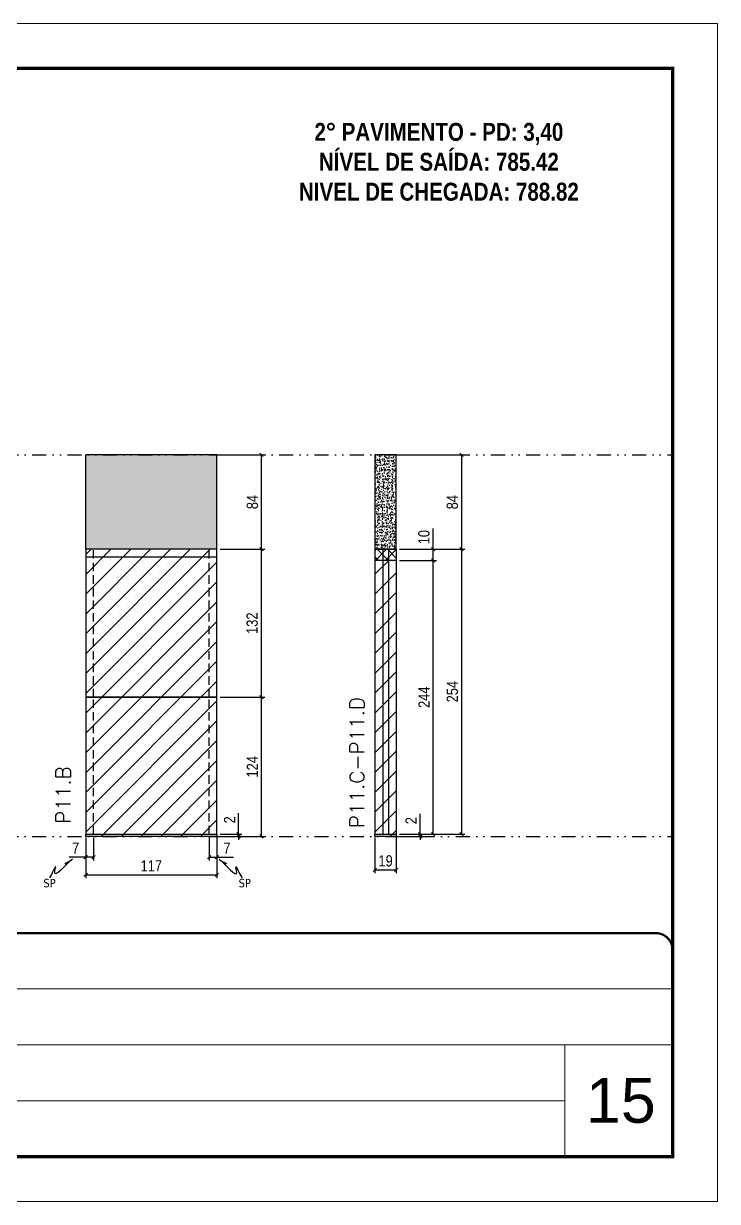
# Model space of a CAD drawing. Extents: x 2201 to 8455, y 252 to 7045.
# Drawn here: x 6251 to 6870, y 2549 to 3599 of the extents above; entities that cross this region are included whole.
import ezdxf

# ---------------------------------------------------------------- set-up
doc = ezdxf.new("R2010")
doc.units = 0
for name, pattern in [('CONTINUO', [0]), ('DASHED', [0.75, 0.5, -0.25]), ('DIVIDE2', [0.625, 0.25, -0.125, 0, -0.125, 0, -0.125]), ('HIDDEN', [0.375, 0.25, -0.125])]:
    doc.linetypes.add(name, pattern=pattern)
for name, color, linetype, lineweight in [('CARIMBO', 255, 'Continuous', 9), ('Folhas', 255, 'Continuous', 9), ('Hachura', 251, 'Continuous', 9), ('SARRAFO DE PRESSAO', 251, 'DASHED', 9), ('Texto Seção', 7, 'Continuous', 15)]:
    doc.layers.add(name, color=color, linetype=linetype, lineweight=lineweight)
for name, color, linetype in [('COTA', 241, 'Continuous'), ('NOMENCLATURA', 7, 'Continuous'), ('Nível', 160, 'Continuous'), ('Painéis', 200, 'Continuous'), ('SARR_2.2x7', 40, 'Continuous'), ('Sarrafo de Pressão', 42, 'HIDDEN'), ('texto', 7, 'Continuous')]:
    doc.layers.add(name, color=color, linetype=linetype)
doc.styles.add('ARIAL', font='arial.ttf')
doc.styles.add('COTA TECNICA', font='techl___.ttf', dxfattribs={"height": 10})
doc.styles.add('COTA TECNICA-50', font='techl___.ttf', dxfattribs={"height": 10})
doc.styles.add('REGUA-120', font='ROMANS.shx', dxfattribs={"height": 15})
doc.styles.add('ROMANC', font='techb___.ttf', dxfattribs={"height": 2.5})
doc.styles.get("Standard").update_dxf_attribs({"font": 'arial.ttf'})
doc.dimstyles.new('COTA PAINEL-50', dxfattribs={"dimtxt": 10, "dimasz": 3, "dimexe": 3, "dimexo": 3, "dimgap": 3, "dimtad": 1, "dimdec": 1, "dimzin": 12, "dimdsep": 46, "dimtxsty": 'COTA TECNICA-50', "dimblk1": 'OBLIQUE', "dimblk2": 'OBLIQUE', "dimsah": 1, "dimcen": 0.9, "dimclrd": 4, "dimclre": 4, "dimclrt": 240, "dimadec": 1, "dimazin": 3, "dimtfac": 1, "dimtdec": 1, "dimtmove": 0, "dimatfit": 3, "dimfxl": 1, "dimtolj": 1, "dimtzin": 12, "dimarcsym": 0})
doc.dimstyles.new('PAINEL', dxfattribs={"dimtxt": 10, "dimasz": 3, "dimexe": 3, "dimexo": 3, "dimgap": 3, "dimtad": 1, "dimdec": 1, "dimzin": 12, "dimdsep": 46, "dimtxsty": 'COTA TECNICA', "dimblk1": 'OBLIQUE', "dimblk2": 'OBLIQUE', "dimsah": 1, "dimcen": 0.9, "dimclrd": 4, "dimclre": 4, "dimclrt": 240, "dimadec": 1, "dimazin": 3, "dimtfac": 1, "dimtdec": 1, "dimtmove": 0, "dimatfit": 3, "dimfxl": 1, "dimtolj": 1, "dimtzin": 12, "dimarcsym": 0})
doc.dimstyles.get("Standard").update_dxf_attribs({"dimtxt": 0.18, "dimasz": 0.18, "dimexe": 0.18, "dimexo": 0.0625, "dimgap": 0.09, "dimtad": 0, "dimtih": 1, "dimtoh": 1, "dimdec": 4, "dimzin": 0, "dimdsep": 46, "dimtxsty": 'Standard', "dimcen": 0.09, "dimadec": 0, "dimazin": 0, "dimtfac": 1, "dimtdec": 4, "dimtofl": 0, "dimtmove": 0, "dimatfit": 3, "dimfxl": 1, "dimtolj": 1, "dimtzin": 0, "dimarcsym": 0})

# ---------------------------------------------------------------- blocks, each defined once
blk = doc.blocks.new('9999999999')
at = {"color": 30, "linetype": 'CONTINUO'}
for p, q in [((98564.6, 34379.6), (99584, 34379.6)), ((98564.6, 34329.8), (99488, 34329.8)), ((99584, 34329.8), (99488, 34329.8)), ((99488, 34329.8), (99488, 34230.2)), ((98564.6, 34280), (99488, 34280))]:
    blk.add_line(p, q, dxfattribs=at)
at = {"color": 30, "linetype": 'CONTINUO', "const_width": 2}
blk.add_lwpolyline([(99584, 34230.2), (99584, 34414.4, 0.414214), (99569, 34429.4), (98229, 34429.4, 0.414214), (98214, 34414.4), (98214, 34245.2, 0.414214), (98229, 34230.2), (99584, 34230.2)], format="xyb", dxfattribs=at)
at = {"layer": 'Folhas'}
blk.add_lwpolyline([(98139, 34190.2), (99624, 34190.2), (99624, 35240.2), (98139, 35240.2)], close=True, dxfattribs=at)
at = {"layer": 'Folhas', "color": 30, "const_width": 3}
blk.add_lwpolyline([(98214, 34230.2), (99584, 34230.2), (99584, 35200.2), (98214, 35200.2)], close=True, dxfattribs=at)
blk = doc.blocks.new('_Oblique')
at = {"color": 0, "linetype": 'ByBlock', "lineweight": -2}
blk.add_line((-0.5, -0.5), (0.5, 0.5), dxfattribs=at)
blk = doc.blocks.new('*D310')
at = {"layer": 'COTA', "color": 4, "lineweight": -2, "transparency": 16777216}
for p, q in [((6306.8, 2873.4), (6306.8, 2837)), ((6423.8, 2873.4), (6423.8, 2837)), ((6306.8, 2840), (6423.8, 2840))]:
    blk.add_line(p, q, dxfattribs=at)
at = {"layer": 'Defpoints', "color": 0, "transparency": 16777216}
for p in [(6306.8, 2876.4), (6423.8, 2876.4), (6423.8, 2840)]:
    blk.add_point(p, dxfattribs=at)
at = {"layer": 'COTA', "color": 4, "lineweight": -2, "transparency": 16777216, "xscale": 3, "yscale": 3, "zscale": 3, "rotation": 180}
blk.add_blockref('_Oblique', (6306.8, 2840), dxfattribs=at)
at = {"layer": 'COTA', "color": 4, "lineweight": -2, "transparency": 16777216, "xscale": 3, "yscale": 3, "zscale": 3}
blk.add_blockref('_Oblique', (6423.8, 2840), dxfattribs=at)
at = {"layer": 'COTA', "color": 240, "transparency": 16777216, "insert": (6365.3, 2848.1), "char_height": 10, "attachment_point": 5, "style": 'COTA TECNICA'}
blk.add_mtext('\\A1;117', dxfattribs=at)
blk = doc.blocks.new('*D311')
at = {"layer": 'COTA', "color": 4, "lineweight": -2, "transparency": 16777216}
for p, q in [((6306.8, 2871.4), (6306.8, 2852.8)), ((6313.8, 2873.4), (6313.8, 2852.8)), ((6306.8, 2855.8), (6292.1, 2855.8)), ((6313.8, 2855.8), (6306.8, 2855.8))]:
    blk.add_line(p, q, dxfattribs=at)
at = {"layer": 'Defpoints', "color": 0, "transparency": 16777216}
for p in [(6306.8, 2874.4), (6313.8, 2876.4), (6306.8, 2855.8)]:
    blk.add_point(p, dxfattribs=at)
at = {"layer": 'COTA', "color": 4, "lineweight": -2, "transparency": 16777216, "xscale": 3, "yscale": 3, "zscale": 3, "rotation": 180}
blk.add_blockref('_Oblique', (6306.8, 2855.8), dxfattribs=at)
at = {"layer": 'COTA', "color": 4, "lineweight": -2, "transparency": 16777216, "xscale": 3, "yscale": 3, "zscale": 3}
blk.add_blockref('_Oblique', (6313.8, 2855.8), dxfattribs=at)
at = {"layer": 'COTA', "color": 240, "transparency": 16777216, "insert": (6297.9, 2863.9), "char_height": 10, "attachment_point": 5, "style": 'COTA TECNICA-50'}
blk.add_mtext('\\A1;7', dxfattribs=at)
blk = doc.blocks.new('*D312')
at = {"layer": 'COTA', "color": 4, "lineweight": -2, "transparency": 16777216}
for p, q in [((6416.8, 2873.4), (6416.8, 2852.8)), ((6423.8, 2871.4), (6423.8, 2852.8)), ((6416.8, 2855.8), (6423.8, 2855.8)), ((6423.8, 2855.8), (6438.5, 2855.8))]:
    blk.add_line(p, q, dxfattribs=at)
at = {"layer": 'Defpoints', "color": 0, "transparency": 16777216}
for p in [(6416.8, 2876.4), (6423.8, 2874.4), (6423.8, 2855.8)]:
    blk.add_point(p, dxfattribs=at)
at = {"layer": 'COTA', "color": 4, "lineweight": -2, "transparency": 16777216, "xscale": 3, "yscale": 3, "zscale": 3, "rotation": 180}
blk.add_blockref('_Oblique', (6416.8, 2855.8), dxfattribs=at)
at = {"layer": 'COTA', "color": 4, "lineweight": -2, "transparency": 16777216, "xscale": 3, "yscale": 3, "zscale": 3}
blk.add_blockref('_Oblique', (6423.8, 2855.8), dxfattribs=at)
at = {"layer": 'COTA', "color": 240, "transparency": 16777216, "insert": (6432.7, 2863.9), "char_height": 10, "attachment_point": 5, "style": 'COTA TECNICA-50'}
blk.add_mtext('\\A1;7', dxfattribs=at)
blk = doc.blocks.new('*D313')
at = {"layer": 'COTA', "color": 4, "linetype": 'ByBlock', "lineweight": -2, "transparency": 16777216}
for p, q in [((6426.8, 2998.4), (6466.5, 2998.4)), ((6463.5, 2874.4), (6463.5, 2998.4)), ((6426.8, 2874.4), (6466.5, 2874.4))]:
    blk.add_line(p, q, dxfattribs=at)
at = {"layer": 'Defpoints', "color": 0, "linetype": 'ByBlock', "transparency": 16777216}
for p in [(6423.8, 2998.4), (6463.5, 2998.4), (6423.8, 2874.4)]:
    blk.add_point(p, dxfattribs=at)
at = {"layer": 'COTA', "color": 4, "linetype": 'ByBlock', "lineweight": -2, "transparency": 16777216, "xscale": 3, "yscale": 3, "zscale": 3}
for p, rotation in [((6463.5, 2998.4), 90), ((6463.5, 2874.4), 270)]:
    blk.add_blockref('_Oblique', p, dxfattribs=dict(at, rotation=rotation))
at = {"layer": 'COTA', "color": 240, "linetype": 'ByBlock', "transparency": 16777216, "insert": (6455.4, 2936.4), "char_height": 10, "attachment_point": 5, "rotation": 90, "style": 'COTA TECNICA'}
blk.add_mtext('\\A1;124', dxfattribs=at)
blk = doc.blocks.new('*D314')
at = {"layer": 'COTA', "color": 4, "lineweight": -2, "transparency": 16777216}
for p, q in [((6443.1, 2876.4), (6443.1, 2895.2)), ((6426.8, 2876.4), (6446.1, 2876.4)), ((6426.8, 2874.4), (6446.1, 2874.4)), ((6443.1, 2874.4), (6443.1, 2876.4)), ((6443.1, 2874.4), (6443.1, 2871.4))]:
    blk.add_line(p, q, dxfattribs=at)
at = {"layer": 'Defpoints', "color": 0, "transparency": 16777216}
for p in [(6423.8, 2876.4), (6423.8, 2874.4), (6443.1, 2874.4)]:
    blk.add_point(p, dxfattribs=at)
at = {"layer": 'COTA', "color": 4, "lineweight": -2, "transparency": 16777216, "xscale": 3, "yscale": 3, "zscale": 3}
for p, rotation in [((6443.1, 2876.4), 270), ((6443.1, 2874.4), 90)]:
    blk.add_blockref('_Oblique', p, dxfattribs=dict(at, rotation=rotation))
at = {"layer": 'COTA', "color": 240, "transparency": 16777216, "insert": (6435.1, 2889.1), "char_height": 10, "attachment_point": 5, "rotation": 90, "style": 'COTA TECNICA-50'}
blk.add_mtext('\\A1;2', dxfattribs=at)
blk = doc.blocks.new('*D315')
at = {"layer": 'COTA', "color": 4, "linetype": 'ByBlock', "lineweight": -2, "transparency": 16777216}
for p, q in [((6426.8, 2998.4), (6466.5, 2998.4)), ((6463.5, 2874.4), (6463.5, 2998.4)), ((6426.8, 2874.4), (6466.5, 2874.4))]:
    blk.add_line(p, q, dxfattribs=at)
at = {"layer": 'Defpoints', "color": 0, "linetype": 'ByBlock', "transparency": 16777216}
for p in [(6423.8, 2998.4), (6463.5, 2998.4), (6423.8, 2874.4)]:
    blk.add_point(p, dxfattribs=at)
at = {"layer": 'COTA', "color": 4, "linetype": 'ByBlock', "lineweight": -2, "transparency": 16777216, "xscale": 3, "yscale": 3, "zscale": 3}
for p, rotation in [((6463.5, 2998.4), 90), ((6463.5, 2874.4), 270)]:
    blk.add_blockref('_Oblique', p, dxfattribs=dict(at, rotation=rotation))
at = {"layer": 'COTA', "color": 240, "linetype": 'ByBlock', "transparency": 16777216, "insert": (6455.4, 2936.4), "char_height": 10, "attachment_point": 5, "rotation": 90, "style": 'COTA TECNICA'}
blk.add_mtext('\\A1;124', dxfattribs=at)
blk = doc.blocks.new('*D316')
at = {"layer": 'COTA', "color": 4, "lineweight": -2, "transparency": 16777216}
for p, q in [((6564.6, 2873.4), (6564.6, 2841.5)), ((6583.6, 2873.4), (6583.6, 2841.5)), ((6564.6, 2844.5), (6583.6, 2844.5))]:
    blk.add_line(p, q, dxfattribs=at)
at = {"layer": 'Defpoints', "color": 0, "transparency": 16777216}
for p in [(6564.6, 2876.4), (6583.6, 2876.4), (6583.6, 2844.5)]:
    blk.add_point(p, dxfattribs=at)
at = {"layer": 'COTA', "color": 4, "lineweight": -2, "transparency": 16777216, "xscale": 3, "yscale": 3, "zscale": 3, "rotation": 180}
blk.add_blockref('_Oblique', (6564.6, 2844.5), dxfattribs=at)
at = {"layer": 'COTA', "color": 4, "lineweight": -2, "transparency": 16777216, "xscale": 3, "yscale": 3, "zscale": 3}
blk.add_blockref('_Oblique', (6583.6, 2844.5), dxfattribs=at)
at = {"layer": 'COTA', "color": 240, "transparency": 16777216, "insert": (6574.1, 2852.5), "char_height": 10, "attachment_point": 5, "style": 'COTA TECNICA'}
blk.add_mtext('\\A1;19', dxfattribs=at)
blk = doc.blocks.new('*D317')
at = {"layer": 'COTA', "color": 4, "lineweight": -2, "transparency": 16777216}
for p, q in [((6604.8, 2876.4), (6604.8, 2894.5)), ((6586.6, 2876.4), (6607.8, 2876.4)), ((6586.6, 2874.4), (6607.8, 2874.4)), ((6604.8, 2874.4), (6604.8, 2876.4)), ((6604.8, 2874.4), (6604.8, 2871.4))]:
    blk.add_line(p, q, dxfattribs=at)
at = {"layer": 'Defpoints', "color": 0, "transparency": 16777216}
for p in [(6583.6, 2876.4), (6583.6, 2874.4), (6604.8, 2876.4)]:
    blk.add_point(p, dxfattribs=at)
at = {"layer": 'COTA', "color": 4, "lineweight": -2, "transparency": 16777216, "xscale": 3, "yscale": 3, "zscale": 3}
for p, rotation in [((6604.8, 2876.4), 270), ((6604.8, 2874.4), 90)]:
    blk.add_blockref('_Oblique', p, dxfattribs=dict(at, rotation=rotation))
at = {"layer": 'COTA', "color": 240, "transparency": 16777216, "insert": (6596.8, 2888.4), "char_height": 10, "attachment_point": 5, "rotation": 90, "style": 'COTA TECNICA-50'}
blk.add_mtext('\\A1;2', dxfattribs=at)
blk = doc.blocks.new('*D713')
at = {"layer": 'COTA', "color": 4, "linetype": 'ByBlock', "lineweight": -2, "transparency": 16777216}
for p, q in [((6586.6, 3214.4), (6644.7, 3214.4)), ((6641.7, 3214.4), (6641.7, 3130.3)), ((6586.6, 3130.3), (6644.7, 3130.3))]:
    blk.add_line(p, q, dxfattribs=at)
at = {"layer": 'Defpoints', "color": 0, "linetype": 'ByBlock', "transparency": 16777216}
for p in [(6583.6, 3214.4), (6583.6, 3130.3), (6641.7, 3130.3)]:
    blk.add_point(p, dxfattribs=at)
at = {"layer": 'COTA', "color": 4, "linetype": 'ByBlock', "lineweight": -2, "transparency": 16777216, "xscale": 3, "yscale": 3, "zscale": 3}
for p, rotation in [((6641.7, 3214.4), 90), ((6641.7, 3130.3), 270)]:
    blk.add_blockref('_Oblique', p, dxfattribs=dict(at, rotation=rotation))
at = {"layer": 'COTA', "color": 240, "linetype": 'ByBlock', "transparency": 16777216, "insert": (6633.6, 3172.3), "char_height": 10, "attachment_point": 5, "rotation": 90, "style": 'COTA TECNICA'}
blk.add_mtext('\\A1;84', dxfattribs=at)
blk = doc.blocks.new('*D714')
at = {"layer": 'COTA', "color": 4, "lineweight": -2, "transparency": 16777216}
for p, q in [((6616.4, 3130.4), (6616.4, 3148.8)), ((6586.6, 3130.4), (6619.4, 3130.4)), ((6616.4, 3120.4), (6616.4, 3130.4)), ((6586.6, 3120.4), (6619.4, 3120.4))]:
    blk.add_line(p, q, dxfattribs=at)
at = {"layer": 'Defpoints', "color": 0, "transparency": 16777216}
for p in [(6583.6, 3130.4), (6616.4, 3130.4), (6583.6, 3120.4)]:
    blk.add_point(p, dxfattribs=at)
at = {"layer": 'COTA', "color": 4, "lineweight": -2, "transparency": 16777216, "xscale": 3, "yscale": 3, "zscale": 3}
for p, rotation in [((6616.4, 3130.4), 90), ((6616.4, 3120.4), 270)]:
    blk.add_blockref('_Oblique', p, dxfattribs=dict(at, rotation=rotation))
at = {"layer": 'COTA', "color": 240, "transparency": 16777216, "insert": (6608.3, 3141.1), "char_height": 10, "attachment_point": 5, "rotation": 90, "style": 'COTA TECNICA-50'}
blk.add_mtext('\\A1;10', dxfattribs=at)
blk = doc.blocks.new('*D318')
at = {"layer": 'COTA', "color": 4, "lineweight": -2, "transparency": 16777216}
for p, q in [((6426.8, 3130.4), (6466.5, 3130.4)), ((6463.5, 2998.4), (6463.5, 3130.4)), ((6426.8, 2998.4), (6466.5, 2998.4))]:
    blk.add_line(p, q, dxfattribs=at)
at = {"layer": 'Defpoints', "color": 0, "transparency": 16777216}
for p in [(6423.8, 3130.4), (6463.5, 3130.4), (6423.8, 2998.4)]:
    blk.add_point(p, dxfattribs=at)
at = {"layer": 'COTA', "color": 4, "lineweight": -2, "transparency": 16777216, "xscale": 3, "yscale": 3, "zscale": 3}
for p, rotation in [((6463.5, 3130.4), 90), ((6463.5, 2998.4), 270)]:
    blk.add_blockref('_Oblique', p, dxfattribs=dict(at, rotation=rotation))
at = {"layer": 'COTA', "color": 240, "transparency": 16777216, "insert": (6455.2, 3064.4), "char_height": 10, "attachment_point": 5, "rotation": 90, "style": 'COTA TECNICA-50'}
blk.add_mtext('\\A1;132', dxfattribs=at)
blk = doc.blocks.new('*D715')
at = {"layer": 'COTA', "color": 4, "lineweight": -2, "transparency": 16777216}
for p, q in [((6586.6, 3120.4), (6619.4, 3120.4)), ((6616.4, 2876.4), (6616.4, 3120.4)), ((6586.6, 2876.4), (6619.4, 2876.4))]:
    blk.add_line(p, q, dxfattribs=at)
at = {"layer": 'Defpoints', "color": 0, "transparency": 16777216}
for p in [(6583.6, 3120.4), (6616.4, 3120.4), (6583.6, 2876.4)]:
    blk.add_point(p, dxfattribs=at)
at = {"layer": 'COTA', "color": 4, "lineweight": -2, "transparency": 16777216, "xscale": 3, "yscale": 3, "zscale": 3}
for p, rotation in [((6616.4, 3120.4), 90), ((6616.4, 2876.4), 270)]:
    blk.add_blockref('_Oblique', p, dxfattribs=dict(at, rotation=rotation))
at = {"layer": 'COTA', "color": 240, "transparency": 16777216, "insert": (6608.4, 2998.4), "char_height": 10, "attachment_point": 5, "rotation": 90, "style": 'COTA TECNICA'}
blk.add_mtext('\\A1;244', dxfattribs=at)
blk = doc.blocks.new('*D319')
at = {"layer": 'COTA', "color": 4, "lineweight": -2, "transparency": 16777216}
for p, q in [((6586.6, 3130.4), (6644.7, 3130.4)), ((6641.7, 3130.4), (6641.7, 2876.4)), ((6586.6, 2876.4), (6644.7, 2876.4))]:
    blk.add_line(p, q, dxfattribs=at)
at = {"layer": 'Defpoints', "color": 0, "transparency": 16777216}
for p in [(6583.6, 3130.4), (6583.6, 2876.4), (6641.7, 2876.4)]:
    blk.add_point(p, dxfattribs=at)
at = {"layer": 'COTA', "color": 4, "lineweight": -2, "transparency": 16777216, "xscale": 3, "yscale": 3, "zscale": 3}
for p, rotation in [((6641.7, 3130.4), 90), ((6641.7, 2876.4), 270)]:
    blk.add_blockref('_Oblique', p, dxfattribs=dict(at, rotation=rotation))
at = {"layer": 'COTA', "color": 240, "transparency": 16777216, "insert": (6633.6, 3003.4), "char_height": 10, "attachment_point": 5, "rotation": 90, "style": 'COTA TECNICA'}
blk.add_mtext('\\A1;254', dxfattribs=at)
blk = doc.blocks.new('*D263')
at = {"layer": 'COTA', "color": 4, "lineweight": -2, "transparency": 16777216}
for p, q in [((6426.8, 3214.4), (6466.5, 3214.4)), ((6463.5, 3130.4), (6463.5, 3214.4)), ((6426.8, 3130.4), (6466.5, 3130.4))]:
    blk.add_line(p, q, dxfattribs=at)
at = {"layer": 'Defpoints', "color": 0, "transparency": 16777216}
for p in [(6423.8, 3214.4), (6463.5, 3214.4), (6423.8, 3130.4)]:
    blk.add_point(p, dxfattribs=at)
at = {"layer": 'COTA', "color": 4, "lineweight": -2, "transparency": 16777216, "xscale": 3, "yscale": 3, "zscale": 3}
for p, rotation in [((6463.5, 3214.4), 90), ((6463.5, 3130.4), 270)]:
    blk.add_blockref('_Oblique', p, dxfattribs=dict(at, rotation=rotation))
at = {"layer": 'COTA', "color": 240, "transparency": 16777216, "insert": (6455.4, 3172.4), "char_height": 10, "attachment_point": 5, "rotation": 90, "style": 'COTA TECNICA-50'}
blk.add_mtext('\\A1;84', dxfattribs=at)

msp = doc.modelspace()

# ---------------------------------------------------------------- hatches: boundary and pattern name
at = {"layer": 'COTA', "linetype": 'ByBlock'}
h = msp.add_hatch(dxfattribs=at)
h.set_pattern_fill('AR-CONC', color=256, scale=0.03)
h.set_pattern_definition([(50, (-164413.7947, -105473.8634), (5.46554007, -0.47817257), [0.5715, -6.2865]), (355, (-164413.795, -105473.8634), (-1.05730264, 5.73170536), [0.4572, -5.02921753]), (100.4514447, (-164413.3393, -105473.903), (4.40823741, 5.25353256), [0.48570026, -5.34270734]), (46.1842, (-164413.795, -105472.3394), (8.13237123, -1.26126984), [0.85725, -9.42975]), (96.6355576, (-164413.117, -105472.4445), (7.12212402, 7.42278374), [0.7285507, -8.01406824]), (351.184151, (-164413.795, -105472.339), (7.12212402, 7.42278374), [0.685799, -7.54379196]), (21, (-164413.0327, -105472.7204), (4.54843174, -3.06795595), [0.5715, -6.2865]), (326, (-164413.033, -105472.7204), (1.85406085, 5.52563898), [0.4572, -5.0292]), (71.451445, (-164412.6537, -105472.976), (6.40249258, 2.45768307), [0.48570026, -5.34269813]), (37.5, (-164413.7947, -105473.8634), (0.092658098, 2.536651166), [0, -4.96824, 0, -5.1054, 0, -5.04825]), (7.5, (-164413.7947, -105473.8634), (2.004589875, 3.005417245), [0, -2.91084, 0, -4.85394, 0, -1.92405]), (327.5, (-164415.494, -105473.8634), (4.067717855, -0.17186232), [0, -1.905, 0, -5.9436, 0, -7.8867]), (317.5, (-164416.256, -105473.8634), (4.44387544, 0.76279473), [0, -2.4765, 0, -3.94716, 0, -5.6007])])
h.paths.add_polyline_path([(6423.81, 3214.35), (6306.81, 3214.35), (6306.81, 3130.35), (6423.81, 3130.35)])
h = msp.add_hatch(dxfattribs=at)
h.set_pattern_fill('AR-CONC', color=256, scale=0.03)
h.set_pattern_definition([(50, (-2524.5315, -897.642), (5.46554, -0.4781726), [0.5715, -6.2865]), (355, (-2524.5315, -897.642), (-1.0573026, 5.7317054), [0.4572, -5.0292175]), (100.451445, (-2524.076, -897.6817), (4.4082374, 5.2535326), [0.4857003, -5.3427073]), (46.1842, (-2524.5315, -896.118), (8.132371, -1.26127), [0.85725, -9.42975]), (96.63556, (-2523.854, -896.223), (7.122124, 7.422784), [0.728551, -8.014068]), (351.18415, (-2524.5315, -896.118), (7.122124, 7.422784), [0.685799, -7.543792]), (21, (-2523.7695, -896.499), (4.5484317, -3.067956), [0.5715, -6.2865]), (326, (-2523.7695, -896.499), (1.854061, 5.525639), [0.4572, -5.0292]), (71.451445, (-2523.3905, -896.7545), (6.4024926, 2.457683), [0.4857003, -5.342698]), (37.5, (-2524.5315, -897.6419), (0.0926581, 2.53665117), [0, -4.96824, 0, -5.1054, 0, -5.04825]), (7.5, (-2524.5315, -897.6419), (2.0045899, 3.00541724), [0, -2.91084, 0, -4.85394, 0, -1.92405]), (327.5, (-2526.2308, -897.6419), (4.06771786, -0.1718623), [0, -1.905, 0, -5.9436, 0, -7.8867]), (317.5, (-2526.9928, -897.642), (4.4438754, 0.7627947), [0, -2.4765, 0, -3.94716, 0, -5.6007])])
h.paths.add_polyline_path([(6583.59, 3214.35), (6564.59, 3214.41), (6564.59, 3130.38), (6583.59, 3130.32)])
at = {"layer": 'Hachura', "linetype": 'ByBlock'}
h = msp.add_hatch(dxfattribs=at)
h.set_pattern_fill('ANSI31', color=256, scale=100)
h.set_pattern_definition([(45, (-110843.315, -32176.925), (-8.8388348, 8.8388348), [])])
h.paths.add_polyline_path([(6423.81, 3130.35), (6306.81, 3130.35), (6306.81, 2874.35), (6423.81, 2874.35)])
h = msp.add_hatch(dxfattribs=at)
h.set_pattern_fill('ANSI37', color=256, scale=2)
h.set_pattern_definition([(45, (-166029.649, -107770.942), (-4.49012806, 4.49012806), []), (135, (-166029.649, -107770.942), (-4.49012806, -4.49012806), [])])
h.paths.add_polyline_path([(6583.59, 3120.42), (6583.59, 3130.42), (6564.59, 3130.42), (6564.59, 3120.42)])
h = msp.add_hatch(dxfattribs=at)
h.set_pattern_fill('ANSI31', color=256, scale=100)
h.set_pattern_definition([(45, (-110585.536, -32176.853), (-8.8388348, 8.8388348), [])])
h.paths.add_polyline_path([(6583.59, 2874.42), (6583.59, 3120.42), (6564.59, 3120.42), (6564.59, 2874.42)])

# ---------------------------------------------------------------- linework, layer by layer
at = {"layer": 'COTA', "linetype": 'ByBlock'}
for p, q in [((6423.81, 3214.35), (6306.81, 3214.35)), ((6306.81, 3130.35), (6306.81, 3214.35)), ((6423.81, 3130.35), (6423.81, 3214.35))]:
    msp.add_line(p, q, dxfattribs=at)
msp.add_lwpolyline([(6564.59, 3130.33), (6583.59, 3130.33), (6583.59, 3214.35), (6564.59, 3214.35)], close=True, dxfattribs=at)
at = {"layer": 'Nível', "color": 4, "linetype": 'DIVIDE2', "ltscale": 50}
for p, q in [((5850.34, 3214.35), (6829.87, 3214.35)), ((5850.34, 2874.35), (6829.87, 2874.35))]:
    msp.add_line(p, q, dxfattribs=at)
at = {"layer": 'Painéis'}
for p, q in [((6306.81, 3130.35), (6306.81, 2998.35)), ((6423.81, 3130.35), (6306.81, 3130.35)), ((6423.81, 3130.35), (6306.81, 3130.35)), ((6423.81, 2998.35), (6423.81, 3130.35)), ((6564.59, 3130.35), (6583.59, 3130.35)), ((6564.59, 3130.33), (6564.59, 2876.35)), ((6564.59, 3130.33), (6583.59, 3130.33)), ((6583.59, 3130.33), (6564.59, 3130.33)), ((6583.59, 3130.33), (6583.59, 2876.35)), ((6423.81, 3123.35), (6306.81, 3123.35)), ((6583.59, 3120.35), (6564.59, 3120.35)), ((6423.81, 2998.35), (6306.81, 2998.35)), ((6306.81, 2998.35), (6306.81, 2876.35)), ((6306.81, 2998.35), (6423.81, 2998.35)), ((6423.81, 2876.35), (6423.81, 2998.35)), ((6306.81, 2876.35), (6423.81, 2876.35)), ((6564.59, 2876.35), (6583.59, 2876.35)), ((6564.59, 2876.35), (6583.59, 2876.35)), ((6564.59, 2874.35), (6564.59, 2876.35)), ((6583.59, 2874.35), (6564.59, 2874.35)), ((6583.59, 2876.35), (6583.59, 2874.35))]:
    msp.add_line(p, q, dxfattribs=at)
msp.add_lwpolyline([(6423.81, 2874.35), (6306.81, 2874.35), (6306.81, 2876.35), (6423.81, 2876.35)], close=True, dxfattribs=at)
at = {"layer": 'SARR_2.2x7'}
for p, q in [((6571.59, 3130.33), (6571.59, 2876.35)), ((6576.59, 3130.33), (6576.59, 2876.35)), ((6423.81, 3123.35), (6306.81, 3123.35))]:
    msp.add_line(p, q, dxfattribs=at)
at = {"layer": 'Sarrafo de Pressão', "ltscale": 30}
for p, q in [((6313.81, 2998.35), (6313.81, 3130.35)), ((6416.81, 2998.35), (6416.81, 3130.35)), ((6313.81, 2876.35), (6313.81, 2998.35)), ((6416.81, 2876.35), (6416.81, 2998.35))]:
    msp.add_line(p, q, dxfattribs=at)

# ---------------------------------------------------------------- block references
at = {"layer": 'SARRAFO DE PRESSAO', "color": 6, "linetype": 'ByBlock'}
msp.add_blockref('9999999999', (-92754.11, -31641.27), dxfattribs=at)

# ---------------------------------------------------------------- texts
at = {"layer": 'CARIMBO', "style": 'ARIAL'}
msp.add_text('15', height=40, dxfattribs=at).set_placement((6752.73, 2619.08))
at = {"layer": 'NOMENCLATURA', "color": 2, "insert": (6621.61, 3537.08), "char_height": 16, "attachment_point": 2, "style": 'ROMANC'}
msp.add_mtext_dynamic_manual_height_columns('\\P2° PAVIMENTO - PD: 3,40\\PNÍVEL DE SAÍDA: 785.42\\PNIVEL DE CHEGADA: 788.82', width=328.3607, gutter_width=1, heights=[0], dxfattribs=at)
at = {"layer": 'texto', "color": 0, "char_height": 7.5, "attachment_point": 5}
for insert in [(6274.56, 2832.67), (6448.59, 2832.67)]:
    msp.add_mtext('{\\fTahoma|b0|i0|c0|p34;\\C4;SP}', dxfattribs=dict(at, insert=insert))
at = {"layer": 'Texto Seção', "char_height": 13, "width": 285.3299, "attachment_point": 7, "rotation": 90, "style": 'REGUA-120'}
for s, insert in [('\\pxt4;P11.C-P11.D', (6555.14, 2881.76)), ('P11.B', (6293.34, 2885.6))]:
    msp.add_mtext(s, dxfattribs=dict(at, insert=insert))

# ---------------------------------------------------------------- dimensions: what is measured, and where the dimension line sits
at = {"layer": 'COTA'}
for base, p1, p2, angle, dimstyle, picture, middle in [((6463.45, 3214.35), (6423.81, 3130.35), (6423.81, 3214.35), 90, 'COTA PAINEL-50', '*D263', (6455.36, 3172.35)), ((6616.45, 3130.35), (6583.59, 3120.35), (6583.59, 3130.35), 90, 'COTA PAINEL-50', '*D714', (6608.34, 3141.07)), ((6463.45, 3130.35), (6423.81, 2998.35), (6423.81, 3130.35), 90, 'COTA PAINEL-50', '*D318', (6455.23, 3064.35)), ((6641.7, 2876.35), (6583.59, 3130.35), (6583.59, 2876.35), 90, 'PAINEL', '*D319', (6633.59, 3003.35)), ((6616.45, 3120.35), (6583.59, 2876.35), (6583.59, 3120.35), 90, 'PAINEL', '*D715', (6608.37, 2998.35)), ((6306.81, 2855.84), (6313.81, 2876.35), (6306.81, 2874.35), 180, 'COTA PAINEL-50', '*D311', (6297.95, 2863.91))]:
    dim = msp.add_linear_dim(base=base, p1=p1, p2=p2, angle=angle, dimstyle=dimstyle, dxfattribs=at)
    dim.commit()
    dim.dimension.update_dxf_attribs({"geometry": picture, "text_midpoint": middle})
at = {"layer": 'COTA', "linetype": 'ByBlock'}
dim = msp.add_linear_dim(base=(6641.7, 3130.33), p1=(6583.59, 3214.35), p2=(6583.59, 3130.33), angle=90, dimstyle='PAINEL', dxfattribs=at)
dim.commit()
dim.dimension.update_dxf_attribs({"geometry": '*D713', "text_midpoint": (6633.6, 3172.34)})
for picture in ['*D313', '*D315']:
    dim = msp.add_aligned_dim(p1=(6423.81, 2874.35), p2=(6423.81, 2998.35), distance=-39.64, dimstyle='PAINEL', dxfattribs=at)
    dim.commit()
    dim.dimension.update_dxf_attribs({"geometry": picture, "text_midpoint": (6455.38, 2936.35)})
at = {"layer": 'COTA'}
for base, p1, p2, picture, middle in [((6443.07, 2874.35), (6423.81, 2876.35), (6423.81, 2874.35), '*D314', (6443.07, 2889.1)), ((6604.78, 2876.35), (6583.59, 2874.35), (6583.59, 2876.35), '*D317', (6604.78, 2888.41))]:
    dim = msp.add_linear_dim(base=base, p1=p1, p2=p2, angle=90, dimstyle='COTA PAINEL-50', dxfattribs=at)
    dim.commit()
    dim.dimension.update_dxf_attribs({"geometry": picture, "text_midpoint": middle, "dimtype": 160})
for base, p1, p2, picture, middle in [((6423.81, 2839.99), (6306.81, 2876.35), (6423.81, 2876.35), '*D310', (6365.31, 2848.06)), ((6583.59, 2844.46), (6564.59, 2876.35), (6583.59, 2876.35), '*D316', (6574.09, 2852.54))]:
    dim = msp.add_linear_dim(base=base, p1=p1, p2=p2, dimstyle='PAINEL', override={"dimarcsym": 2}, dxfattribs=at)
    dim.commit()
    dim.dimension.update_dxf_attribs({"geometry": picture, "text_midpoint": middle})
dim = msp.add_linear_dim(base=(6423.81, 2855.84), p1=(6416.81, 2876.35), p2=(6423.81, 2874.35), dimstyle='COTA PAINEL-50', dxfattribs=at)
dim.commit()
dim.dimension.update_dxf_attribs({"geometry": '*D312', "text_midpoint": (6432.68, 2863.91)})

# ---------------------------------------------------------------- leaders
at = {"layer": 'COTA', "path_type": 1}
for points in [[(6294.98, 2854.17), (6279.2, 2842.33), (6280.12, 2847.14), (6274.57, 2837.36)], [(6425.64, 2854.17), (6441.43, 2842.33), (6440.5, 2847.14), (6446.05, 2837.36)]]:
    msp.add_leader(points, dimstyle='Standard', override={"dimasz": 8}, dxfattribs=at)

doc.saveas('drawing.dxf')
